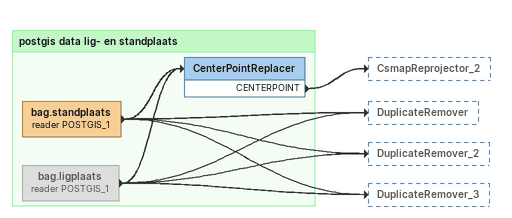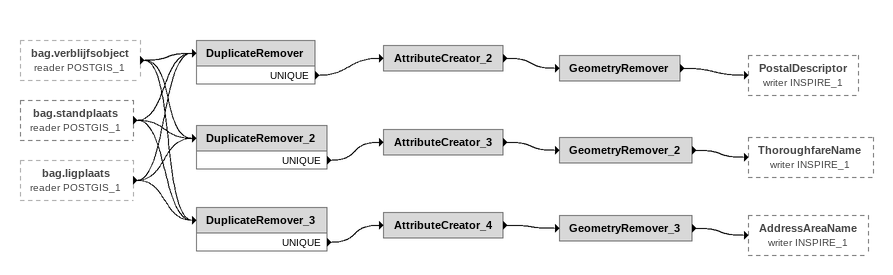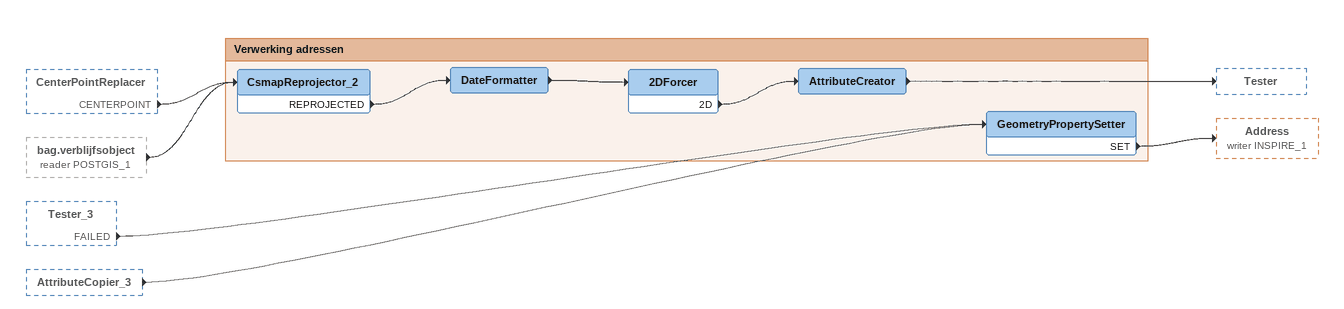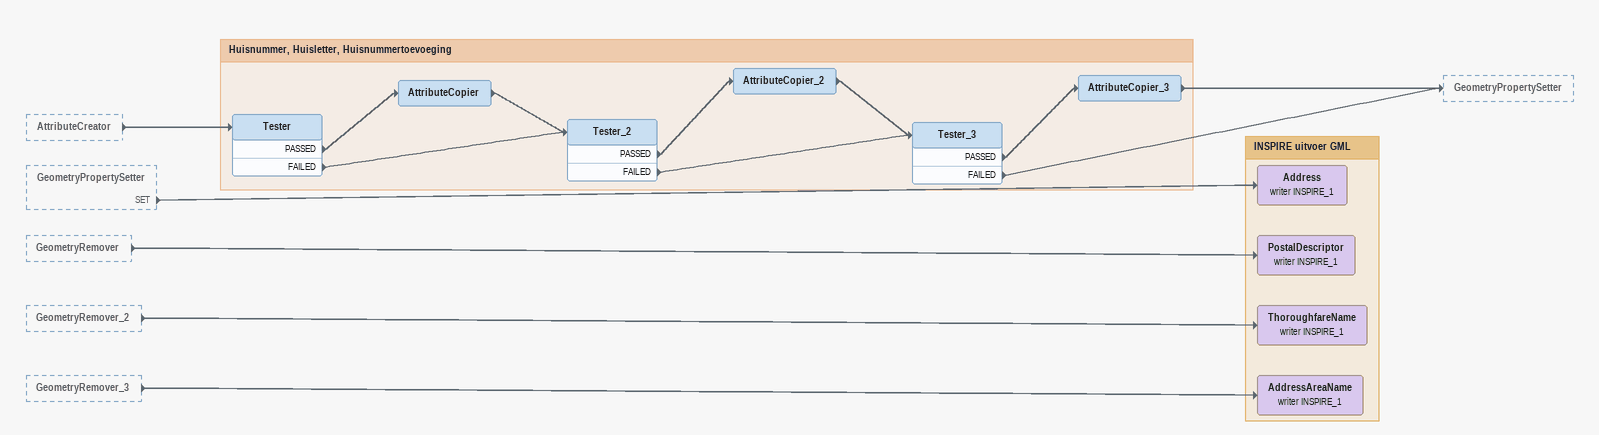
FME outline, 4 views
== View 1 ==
Bookmark: postgis data lig- en standplaats
bag.standplaats (reader POSTGIS_1)
    -> CenterPointReplacer
    -> DuplicateRemover
    -> DuplicateRemover_2
    -> DuplicateRemover_3
bag.ligplaats (reader POSTGIS_1) [off]
    -> CenterPointReplacer
    -> DuplicateRemover
    -> DuplicateRemover_2
    -> DuplicateRemover_3
CenterPointReplacer
    CENTERPOINT -> CsmapReprojector_2

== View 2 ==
bag.verblijfsobject (reader POSTGIS_1) [outside]
    -> DuplicateRemover
    -> DuplicateRemover_2
    -> DuplicateRemover_3
bag.standplaats (reader POSTGIS_1) [outside]
    -> DuplicateRemover
    -> DuplicateRemover_2
    -> DuplicateRemover_3
bag.ligplaats (reader POSTGIS_1) [outside]
    -> DuplicateRemover
    -> DuplicateRemover_2
    -> DuplicateRemover_3
DuplicateRemover
    UNIQUE -> AttributeCreator_2
AttributeCreator_2
    -> GeometryRemover
GeometryRemover
    -> PostalDescriptor (writer INSPIRE_1)
DuplicateRemover_2
    UNIQUE -> AttributeCreator_3
AttributeCreator_3
    -> GeometryRemover_2
GeometryRemover_2
    -> ThoroughfareName (writer INSPIRE_1)
DuplicateRemover_3
    UNIQUE -> AttributeCreator_4
AttributeCreator_4
    -> GeometryRemover_3
GeometryRemover_3
    -> AddressAreaName (writer INSPIRE_1)

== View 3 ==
CenterPointReplacer [outside]
    CENTERPOINT -> CsmapReprojector_2
bag.verblijfsobject (reader POSTGIS_1) [outside]
    -> CsmapReprojector_2
Tester_3 [outside]
    FAILED -> GeometryPropertySetter
AttributeCopier_3 [outside]
    -> GeometryPropertySetter

Bookmark: Verwerking adressen
CsmapReprojector_2
    REPROJECTED -> DateFormatter
DateFormatter
    -> 2DForcer
2DForcer
    2D -> AttributeCreator
AttributeCreator
    -> Tester
GeometryPropertySetter
    SET -> Address (writer INSPIRE_1)

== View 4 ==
AttributeCreator [outside]
    -> Tester
GeometryPropertySetter [outside]
    SET -> Address (writer INSPIRE_1)
GeometryRemover [outside]
    -> PostalDescriptor (writer INSPIRE_1)
GeometryRemover_2 [outside]
    -> ThoroughfareName (writer INSPIRE_1)
GeometryRemover_3 [outside]
    -> AddressAreaName (writer INSPIRE_1)

Bookmark: Huisnummer, Huisletter, Huisnummertoevoeging
Tester
    PASSED -> AttributeCopier
    FAILED -> Tester_2
AttributeCopier
    -> Tester_2
Tester_2
    PASSED -> AttributeCopier_2
    FAILED -> Tester_3
AttributeCopier_2
    -> Tester_3
Tester_3
    PASSED -> AttributeCopier_3
    FAILED -> GeometryPropertySetter
AttributeCopier_3
    -> GeometryPropertySetter

Bookmark: INSPIRE uitvoer GML
Address (writer INSPIRE_1)
PostalDescriptor (writer INSPIRE_1)
ThoroughfareName (writer INSPIRE_1)
AddressAreaName (writer INSPIRE_1)
